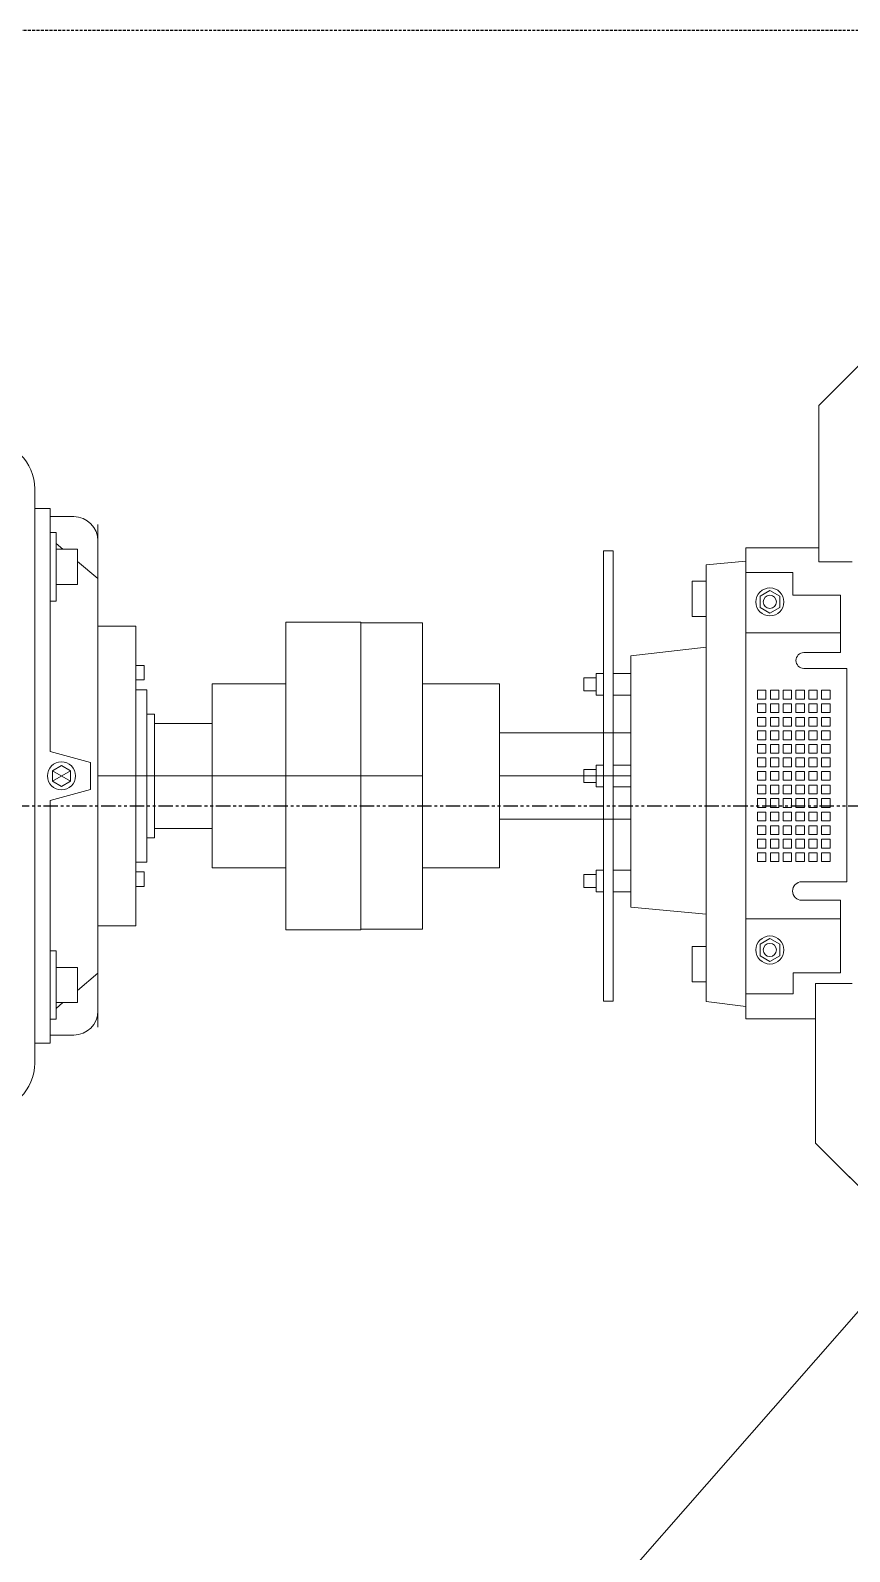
# Model space of a CAD drawing. Header units: inches. Extents: x 0 to 235202, y 0 to 361577.
# Drawn here: x 169617 to 170330, y 130742 to 132065 of the extents above; entities that cross this region are included whole.
import ezdxf
from ezdxf.enums import TextEntityAlignment as Align

# ---------------------------------------------------------------- set-up
doc = ezdxf.new("R2010")
doc.units = ezdxf.units.IN
doc.header["$MEASUREMENT"] = 0
doc.linetypes.add('HIDDEN', pattern=[0.375, 0.25, -0.125])
doc.linetypes.add('PHANTOM2', pattern=[1.25, 0.625, -0.125, 0.125, -0.125, 0.125, -0.125])
doc.layers.add('DIM', color=251, linetype='Continuous', lineweight=0)
for name, color, linetype in [('GRID_TXT45', 4, 'Continuous'), ('M-X-BKGD', 8, 'Continuous'), ('WINDOW ELEV', 3, 'Continuous')]:
    doc.layers.add(name, color=color, linetype=linetype)
doc.styles.add('SIMPLEX', font='simplex.shx')

# ---------------------------------------------------------------- blocks, each defined once
blk = doc.blocks.new('FLOOR PLAN REV 2')
at = {"color": 8, "linetype": 'PHANTOM2', "ltscale": 20}
blk.add_line((100766.6, 231217.3), (74313.2, 231217.3), dxfattribs=at)
at = {"layer": 'DIM', "color": 8, "linetype": 'HIDDEN', "lineweight": 25, "ltscale": 10}
blk.add_line((96826.8, 231892.2), (93826.8, 231892.2), dxfattribs=at)
at = {"layer": 'DIM', "color": 8, "linetype": 'Continuous'}
for p, q in [((95828.5, 231565.9), (95919.6, 231657.1)), ((95828.5, 231565.9), (95828.5, 231429.8)), ((95146.4, 231487.6), (95146.4, 231493.4)), ((95146.4, 231476.1), (95146.4, 231487.6)), ((95146.4, 231243.5), (95146.4, 231476.1)), ((95146.4, 231476.1), (95160, 231476.1)), ((95160, 231264.8), (95160, 231476.1)), ((95180.3, 231469.1), (95160, 231469.1)), ((95201.4, 231462.3), (95201.4, 231039)), ((95160, 231395.6), (95160, 231455.2)), ((95160, 231455.2), (95165, 231455.2)), ((95165, 231455.2), (95165, 231395.6)), ((95201.4, 231024.7), (95201.4, 231448)), ((95165, 231445.8), (95171, 231440.7)), ((95165, 231440.7), (95183.5, 231440.7)), ((95165, 231410.1), (95165, 231440.7)), ((95183.5, 231440.7), (95183.5, 231410.1)), ((95641.2, 231439.4), (95649.6, 231439.4)), ((95641.2, 231047.5), (95641.2, 231439.4)), ((95649.6, 231439.4), (95649.6, 231047.5)), ((95765, 231419), (95765, 231442.1)), ((95765, 231442.1), (95828.5, 231442.1)), ((95183.5, 231430.2), (95201.4, 231415.2)), ((95730.6, 231427.1), (95765, 231430.5)), ((95730.6, 231355.5), (95730.6, 231427.1)), ((95805.8, 231420.4), (95765, 231420.4)), ((95765, 231420.4), (95765, 231419)), ((95805.8, 231400.8), (95805.8, 231420.4)), ((95828.5, 231429.8), (95857.6, 231429.8)), ((95183.5, 231410.1), (95165, 231410.1)), ((95730.6, 231412.9), (95718.3, 231412.9)), ((95718.3, 231412.9), (95718.3, 231382.1)), ((95730.6, 231382.1), (95730.6, 231412.9)), ((95765, 231419), (95765, 231053.7)), ((95165, 231395.6), (95160, 231395.6)), ((95785.9, 231404.9), (95777.3, 231399.9)), ((95777.3, 231399.9), (95777.3, 231390)), ((95794.5, 231399.9), (95785.9, 231404.9)), ((95794.5, 231390), (95794.5, 231399.9)), ((95847.2, 231400.8), (95805.8, 231400.8)), ((95847.2, 231350.8), (95847.2, 231400.8)), ((95718.3, 231382.1), (95730.6, 231382.1)), ((95777.3, 231390), (95785.9, 231385)), ((95785.9, 231385), (95794.5, 231390)), ((95201.4, 231243.5), (95201.4, 231373.8)), ((95201.4, 231373.8), (95234.3, 231373.8)), ((95234.3, 231373.8), (95234.3, 231243.5)), ((95364.9, 231243.5), (95364.9, 231377.3)), ((95364.9, 231377.3), (95430, 231377.3)), ((95430, 231377.3), (95430, 231243.5)), ((95483.8, 231376.7), (95430, 231376.7)), ((95430, 231376.7), (95430, 231243.5)), ((95483.8, 231243.5), (95483.8, 231376.7)), ((95847.2, 231367.9), (95765, 231367.9)), ((95665, 231348), (95730.6, 231355.5)), ((95730.6, 231355.5), (95730.6, 231120.8)), ((95665, 231129.2), (95665, 231348)), ((95815.5, 231350.8), (95847.2, 231350.8)), ((95234.3, 231339.6), (95241.6, 231339.6)), ((95234.3, 231327.1), (95234.3, 231339.6)), ((95241.6, 231339.6), (95241.6, 231327.1)), ((95634.8, 231328.8), (95624.2, 231328.8)), ((95624.2, 231328.8), (95624.2, 231317.4)), ((95634.8, 231332.6), (95641.2, 231332.6)), ((95634.8, 231313.7), (95634.8, 231332.6)), ((95634.8, 231317.4), (95634.8, 231328.8)), ((95641.2, 231332.6), (95641.2, 231313.7)), ((95649.6, 231332.6), (95665, 231332.6)), ((95649.6, 231313.7), (95649.6, 231332.6)), ((95665, 231332.6), (95665, 231313.7)), ((95852.8, 231337), (95815.5, 231337)), ((95852.8, 231151.4), (95852.8, 231337)), ((95241.6, 231327.1), (95234.3, 231327.1)), ((95243.8, 231318.5), (95234.3, 231318.5)), ((95234.3, 231318.5), (95234.3, 231243.5)), ((95243.8, 231243.5), (95243.8, 231318.5)), ((95364.9, 231323.5), (95300.7, 231323.5)), ((95300.7, 231323.5), (95300.7, 231243.5)), ((95364.9, 231243.5), (95364.9, 231323.5)), ((95483.8, 231163.5), (95483.8, 231323.5)), ((95483.8, 231323.5), (95550.8, 231323.5)), ((95550.8, 231323.5), (95550.8, 231163.5)), ((95624.2, 231317.4), (95634.8, 231317.4)), ((95782.5, 231318), (95775.2, 231318)), ((95775.2, 231318), (95775.2, 231310.4)), ((95782.5, 231310.4), (95782.5, 231318)), ((95793.7, 231318), (95786.3, 231318)), ((95786.3, 231318), (95786.3, 231310.4)), ((95793.7, 231310.4), (95793.7, 231318)), ((95804.8, 231318), (95797.5, 231318)), ((95797.5, 231318), (95797.5, 231310.4)), ((95804.8, 231310.4), (95804.8, 231318)), ((95816, 231318), (95808.6, 231318)), ((95808.6, 231318), (95808.6, 231310.4)), ((95816, 231310.4), (95816, 231318)), ((95827.1, 231318), (95819.8, 231318)), ((95819.8, 231318), (95819.8, 231310.4)), ((95827.1, 231310.4), (95827.1, 231318)), ((95838.3, 231318), (95830.9, 231318)), ((95830.9, 231318), (95830.9, 231310.4)), ((95838.3, 231310.4), (95838.3, 231318)), ((95641.2, 231313.7), (95634.8, 231313.7)), ((95665, 231313.7), (95649.6, 231313.7)), ((95775.2, 231310.4), (95782.5, 231310.4)), ((95782.5, 231306.2), (95775.2, 231306.2)), ((95775.2, 231306.2), (95775.2, 231298.6)), ((95782.5, 231298.6), (95782.5, 231306.2)), ((95786.3, 231310.4), (95793.7, 231310.4)), ((95793.7, 231306.2), (95786.3, 231306.2)), ((95786.3, 231306.2), (95786.3, 231298.6)), ((95793.7, 231298.6), (95793.7, 231306.2)), ((95797.5, 231310.4), (95804.8, 231310.4)), ((95804.8, 231306.2), (95797.5, 231306.2)), ((95797.5, 231306.2), (95797.5, 231298.6)), ((95804.8, 231298.6), (95804.8, 231306.2)), ((95808.6, 231310.4), (95816, 231310.4)), ((95816, 231306.2), (95808.6, 231306.2)), ((95808.6, 231306.2), (95808.6, 231298.6)), ((95816, 231298.6), (95816, 231306.2)), ((95819.8, 231310.4), (95827.1, 231310.4)), ((95827.1, 231306.2), (95819.8, 231306.2)), ((95819.8, 231306.2), (95819.8, 231298.6)), ((95827.1, 231298.6), (95827.1, 231306.2)), ((95830.9, 231310.4), (95838.3, 231310.4)), ((95838.3, 231306.2), (95830.9, 231306.2)), ((95830.9, 231306.2), (95830.9, 231298.6)), ((95838.3, 231298.6), (95838.3, 231306.2)), ((95250.7, 231297.2), (95243.8, 231297.2)), ((95243.8, 231297.2), (95243.8, 231243.5)), ((95250.7, 231243.5), (95250.7, 231297.2)), ((95300.7, 231289.1), (95250.7, 231289.1)), ((95250.7, 231289.1), (95250.7, 231243.5)), ((95300.7, 231243.5), (95300.7, 231289.1)), ((95775.2, 231298.6), (95782.5, 231298.6)), ((95782.5, 231294.4), (95775.2, 231294.4)), ((95775.2, 231294.4), (95775.2, 231286.8)), ((95782.5, 231286.8), (95782.5, 231294.4)), ((95786.3, 231298.6), (95793.7, 231298.6)), ((95793.7, 231294.4), (95786.3, 231294.4)), ((95786.3, 231294.4), (95786.3, 231286.8)), ((95793.7, 231286.8), (95793.7, 231294.4)), ((95797.5, 231298.6), (95804.8, 231298.6)), ((95804.8, 231294.4), (95797.5, 231294.4)), ((95797.5, 231294.4), (95797.5, 231286.8)), ((95804.8, 231286.8), (95804.8, 231294.4)), ((95808.6, 231298.6), (95816, 231298.6)), ((95816, 231294.4), (95808.6, 231294.4)), ((95808.6, 231294.4), (95808.6, 231286.8)), ((95816, 231286.8), (95816, 231294.4)), ((95819.8, 231298.6), (95827.1, 231298.6)), ((95827.1, 231294.4), (95819.8, 231294.4)), ((95819.8, 231294.4), (95819.8, 231286.8)), ((95827.1, 231286.8), (95827.1, 231294.4)), ((95830.9, 231298.6), (95838.3, 231298.6)), ((95838.3, 231294.4), (95830.9, 231294.4)), ((95830.9, 231294.4), (95830.9, 231286.8)), ((95838.3, 231286.8), (95838.3, 231294.4)), ((95665, 231281.1), (95550.8, 231281.1)), ((95550.8, 231281.1), (95550.8, 231243.5)), ((95665, 231243.5), (95665, 231281.1)), ((95775.2, 231286.8), (95782.5, 231286.8)), ((95782.5, 231282.6), (95775.2, 231282.6)), ((95775.2, 231282.6), (95775.2, 231275)), ((95775.2, 231275), (95782.5, 231275)), ((95782.5, 231275), (95782.5, 231282.6)), ((95786.3, 231286.8), (95793.7, 231286.8)), ((95793.7, 231282.6), (95786.3, 231282.6)), ((95786.3, 231282.6), (95786.3, 231275)), ((95786.3, 231275), (95793.7, 231275)), ((95793.7, 231275), (95793.7, 231282.6)), ((95797.5, 231286.8), (95804.8, 231286.8)), ((95804.8, 231282.6), (95797.5, 231282.6)), ((95797.5, 231282.6), (95797.5, 231275)), ((95797.5, 231275), (95804.8, 231275)), ((95804.8, 231275), (95804.8, 231282.6)), ((95808.6, 231286.8), (95816, 231286.8)), ((95816, 231282.6), (95808.6, 231282.6)), ((95808.6, 231282.6), (95808.6, 231275)), ((95808.6, 231275), (95816, 231275)), ((95816, 231275), (95816, 231282.6)), ((95819.8, 231286.8), (95827.1, 231286.8)), ((95827.1, 231282.6), (95819.8, 231282.6)), ((95819.8, 231282.6), (95819.8, 231275)), ((95819.8, 231275), (95827.1, 231275)), ((95827.1, 231275), (95827.1, 231282.6)), ((95830.9, 231286.8), (95838.3, 231286.8)), ((95838.3, 231282.6), (95830.9, 231282.6)), ((95830.9, 231282.6), (95830.9, 231275)), ((95830.9, 231275), (95838.3, 231275)), ((95838.3, 231275), (95838.3, 231282.6)), ((95160, 231264.8), (95195, 231255.1)), ((95782.5, 231270.9), (95775.2, 231270.9)), ((95775.2, 231270.9), (95775.2, 231263.2)), ((95775.2, 231263.2), (95782.5, 231263.2)), ((95782.5, 231263.2), (95782.5, 231270.9)), ((95793.7, 231270.9), (95786.3, 231270.9)), ((95786.3, 231270.9), (95786.3, 231263.2)), ((95786.3, 231263.2), (95793.7, 231263.2)), ((95793.7, 231263.2), (95793.7, 231270.9)), ((95804.8, 231270.9), (95797.5, 231270.9)), ((95797.5, 231270.9), (95797.5, 231263.2)), ((95797.5, 231263.2), (95804.8, 231263.2)), ((95804.8, 231263.2), (95804.8, 231270.9)), ((95816, 231270.9), (95808.6, 231270.9)), ((95808.6, 231270.9), (95808.6, 231263.2)), ((95808.6, 231263.2), (95816, 231263.2)), ((95816, 231263.2), (95816, 231270.9)), ((95827.1, 231270.9), (95819.8, 231270.9)), ((95819.8, 231270.9), (95819.8, 231263.2)), ((95819.8, 231263.2), (95827.1, 231263.2)), ((95827.1, 231263.2), (95827.1, 231270.9)), ((95838.3, 231270.9), (95830.9, 231270.9)), ((95830.9, 231270.9), (95830.9, 231263.2)), ((95830.9, 231263.2), (95838.3, 231263.2)), ((95838.3, 231263.2), (95838.3, 231270.9)), ((95169.7, 231252.6), (95161.8, 231248)), ((95161.8, 231248), (95169.7, 231252.6)), ((95177.5, 231248), (95169.7, 231252.6)), ((95169.7, 231252.6), (95177.5, 231248)), ((95195, 231255.1), (95195, 231243.5)), ((95634.8, 231249.2), (95624.2, 231249.2)), ((95624.2, 231249.2), (95624.2, 231237.8)), ((95634.8, 231252.9), (95641.2, 231252.9)), ((95634.8, 231234), (95634.8, 231252.9)), ((95634.8, 231237.8), (95634.8, 231249.2)), ((95641.2, 231252.9), (95641.2, 231234)), ((95649.6, 231252.9), (95665, 231252.9)), ((95649.6, 231234), (95649.6, 231252.9)), ((95665, 231252.9), (95665, 231234)), ((95782.5, 231259.1), (95775.2, 231259.1)), ((95775.2, 231259.1), (95775.2, 231251.5)), ((95775.2, 231251.5), (95782.5, 231251.5)), ((95782.5, 231251.5), (95782.5, 231259.1)), ((95793.7, 231259.1), (95786.3, 231259.1)), ((95786.3, 231259.1), (95786.3, 231251.5)), ((95786.3, 231251.5), (95793.7, 231251.5)), ((95793.7, 231251.5), (95793.7, 231259.1)), ((95804.8, 231259.1), (95797.5, 231259.1)), ((95797.5, 231259.1), (95797.5, 231251.5)), ((95797.5, 231251.5), (95804.8, 231251.5)), ((95804.8, 231251.5), (95804.8, 231259.1)), ((95816, 231259.1), (95808.6, 231259.1)), ((95808.6, 231259.1), (95808.6, 231251.5)), ((95808.6, 231251.5), (95816, 231251.5)), ((95816, 231251.5), (95816, 231259.1)), ((95827.1, 231259.1), (95819.8, 231259.1)), ((95819.8, 231259.1), (95819.8, 231251.5)), ((95819.8, 231251.5), (95827.1, 231251.5)), ((95827.1, 231251.5), (95827.1, 231259.1)), ((95838.3, 231259.1), (95830.9, 231259.1)), ((95830.9, 231259.1), (95830.9, 231251.5)), ((95830.9, 231251.5), (95838.3, 231251.5)), ((95838.3, 231251.5), (95838.3, 231259.1)), ((95146.4, 231243.5), (95146.4, 231010.8)), ((95161.8, 231248), (95177.5, 231238.9)), ((95161.8, 231238.9), (95177.5, 231248)), ((95161.8, 231248), (95161.8, 231238.9)), ((95161.8, 231238.9), (95161.8, 231248)), ((95161.8, 231238.9), (95169.7, 231234.4)), ((95169.7, 231234.4), (95161.8, 231238.9)), ((95169.7, 231234.4), (95177.5, 231238.9)), ((95177.5, 231238.9), (95169.7, 231234.4)), ((95177.5, 231238.9), (95177.5, 231248)), ((95177.5, 231248), (95177.5, 231238.9)), ((95195, 231231.8), (95195, 231243.5)), ((95234.3, 231243.5), (95201.4, 231243.5)), ((95201.4, 231243.5), (95201.4, 231113.1)), ((95234.3, 231243.5), (95201.4, 231243.5)), ((95234.3, 231243.5), (95243.8, 231243.5)), ((95234.3, 231168.4), (95234.3, 231243.5)), ((95234.3, 231113.1), (95234.3, 231243.5)), ((95234.3, 231243.5), (95243.8, 231243.5)), ((95243.8, 231243.5), (95250.7, 231243.5)), ((95243.8, 231189.7), (95243.8, 231243.5)), ((95243.8, 231243.5), (95243.8, 231168.4)), ((95243.8, 231243.5), (95250.7, 231243.5)), ((95250.7, 231243.5), (95300.7, 231243.5)), ((95250.7, 231197.8), (95250.7, 231243.5)), ((95250.7, 231243.5), (95250.7, 231189.7)), ((95250.7, 231243.5), (95300.7, 231243.5)), ((95300.7, 231243.5), (95364.9, 231243.5)), ((95300.7, 231163.5), (95300.7, 231243.5)), ((95300.7, 231243.5), (95300.7, 231197.8)), ((95300.7, 231243.5), (95364.9, 231243.5)), ((95364.9, 231243.5), (95364.9, 231163.5)), ((95430, 231243.5), (95364.9, 231243.5)), ((95364.9, 231243.5), (95364.9, 231109.6)), ((95430, 231243.5), (95364.9, 231243.5)), ((95430, 231109.6), (95430, 231243.5)), ((95430, 231110.2), (95430, 231243.5)), ((95430, 231243.5), (95483.8, 231243.5)), ((95430, 231243.5), (95483.8, 231243.5)), ((95483.8, 231243.5), (95483.8, 231110.2)), ((96266.6, 231238.6), (95536.1, 230404.6)), ((95550.8, 231205.9), (95550.8, 231243.5)), ((95550.8, 231243.5), (95665, 231243.5)), ((95550.8, 231243.5), (95665, 231243.5)), ((95624.2, 231237.8), (95634.8, 231237.8)), ((95665, 231243.5), (95665, 231205.9)), ((95775.2, 231247.3), (95782.5, 231247.3)), ((95775.2, 231239.7), (95775.2, 231247.3)), ((95782.5, 231239.7), (95775.2, 231239.7)), ((95775.2, 231235.5), (95782.5, 231235.5)), ((95775.2, 231227.9), (95775.2, 231235.5)), ((95782.5, 231247.3), (95782.5, 231239.7)), ((95782.5, 231235.5), (95782.5, 231227.9)), ((95786.3, 231247.3), (95793.7, 231247.3)), ((95786.3, 231239.7), (95786.3, 231247.3)), ((95793.7, 231239.7), (95786.3, 231239.7)), ((95786.3, 231235.5), (95793.7, 231235.5)), ((95786.3, 231227.9), (95786.3, 231235.5)), ((95793.7, 231247.3), (95793.7, 231239.7)), ((95793.7, 231235.5), (95793.7, 231227.9)), ((95797.5, 231247.3), (95804.8, 231247.3)), ((95797.5, 231239.7), (95797.5, 231247.3)), ((95804.8, 231239.7), (95797.5, 231239.7)), ((95797.5, 231235.5), (95804.8, 231235.5)), ((95797.5, 231227.9), (95797.5, 231235.5)), ((95804.8, 231247.3), (95804.8, 231239.7)), ((95804.8, 231235.5), (95804.8, 231227.9)), ((95808.6, 231247.3), (95816, 231247.3)), ((95808.6, 231239.7), (95808.6, 231247.3)), ((95816, 231239.7), (95808.6, 231239.7)), ((95808.6, 231235.5), (95816, 231235.5)), ((95808.6, 231227.9), (95808.6, 231235.5)), ((95816, 231247.3), (95816, 231239.7)), ((95816, 231235.5), (95816, 231227.9)), ((95819.8, 231247.3), (95827.1, 231247.3)), ((95819.8, 231239.7), (95819.8, 231247.3)), ((95827.1, 231239.7), (95819.8, 231239.7)), ((95819.8, 231235.5), (95827.1, 231235.5)), ((95819.8, 231227.9), (95819.8, 231235.5)), ((95827.1, 231247.3), (95827.1, 231239.7)), ((95827.1, 231235.5), (95827.1, 231227.9)), ((95830.9, 231247.3), (95838.3, 231247.3)), ((95830.9, 231239.7), (95830.9, 231247.3)), ((95838.3, 231239.7), (95830.9, 231239.7)), ((95830.9, 231235.5), (95838.3, 231235.5)), ((95830.9, 231227.9), (95830.9, 231235.5)), ((95838.3, 231247.3), (95838.3, 231239.7)), ((95838.3, 231235.5), (95838.3, 231227.9)), ((95160, 231222.1), (95195, 231231.8)), ((95160, 231222.1), (95160, 231010.8)), ((95641.2, 231234), (95634.8, 231234)), ((95665, 231234), (95649.6, 231234)), ((95782.5, 231227.9), (95775.2, 231227.9)), ((95775.2, 231223.7), (95782.5, 231223.7)), ((95775.2, 231216.1), (95775.2, 231223.7)), ((95782.5, 231223.7), (95782.5, 231216.1)), ((95793.7, 231227.9), (95786.3, 231227.9)), ((95786.3, 231223.7), (95793.7, 231223.7)), ((95786.3, 231216.1), (95786.3, 231223.7)), ((95793.7, 231223.7), (95793.7, 231216.1)), ((95804.8, 231227.9), (95797.5, 231227.9)), ((95797.5, 231223.7), (95804.8, 231223.7)), ((95797.5, 231216.1), (95797.5, 231223.7)), ((95804.8, 231223.7), (95804.8, 231216.1)), ((95816, 231227.9), (95808.6, 231227.9)), ((95808.6, 231223.7), (95816, 231223.7)), ((95808.6, 231216.1), (95808.6, 231223.7)), ((95816, 231223.7), (95816, 231216.1)), ((95827.1, 231227.9), (95819.8, 231227.9)), ((95819.8, 231223.7), (95827.1, 231223.7)), ((95819.8, 231216.1), (95819.8, 231223.7)), ((95827.1, 231223.7), (95827.1, 231216.1)), ((95838.3, 231227.9), (95830.9, 231227.9)), ((95830.9, 231223.7), (95838.3, 231223.7)), ((95830.9, 231216.1), (95830.9, 231223.7)), ((95838.3, 231223.7), (95838.3, 231216.1)), ((95782.5, 231216.1), (95775.2, 231216.1)), ((95775.2, 231211.9), (95782.5, 231211.9)), ((95775.2, 231204.3), (95775.2, 231211.9)), ((95782.5, 231211.9), (95782.5, 231204.3)), ((95793.7, 231216.1), (95786.3, 231216.1)), ((95786.3, 231211.9), (95793.7, 231211.9)), ((95786.3, 231204.3), (95786.3, 231211.9)), ((95793.7, 231211.9), (95793.7, 231204.3)), ((95804.8, 231216.1), (95797.5, 231216.1)), ((95797.5, 231211.9), (95804.8, 231211.9)), ((95797.5, 231204.3), (95797.5, 231211.9)), ((95804.8, 231211.9), (95804.8, 231204.3)), ((95816, 231216.1), (95808.6, 231216.1)), ((95808.6, 231211.9), (95816, 231211.9)), ((95808.6, 231204.3), (95808.6, 231211.9)), ((95816, 231211.9), (95816, 231204.3)), ((95827.1, 231216.1), (95819.8, 231216.1)), ((95819.8, 231211.9), (95827.1, 231211.9)), ((95819.8, 231204.3), (95819.8, 231211.9)), ((95827.1, 231211.9), (95827.1, 231204.3)), ((95838.3, 231216.1), (95830.9, 231216.1)), ((95830.9, 231211.9), (95838.3, 231211.9)), ((95830.9, 231204.3), (95830.9, 231211.9)), ((95838.3, 231211.9), (95838.3, 231204.3)), ((95300.7, 231197.8), (95250.7, 231197.8)), ((95665, 231205.9), (95550.8, 231205.9)), ((95782.5, 231204.3), (95775.2, 231204.3)), ((95775.2, 231200.1), (95782.5, 231200.1)), ((95775.2, 231192.5), (95775.2, 231200.1)), ((95782.5, 231200.1), (95782.5, 231192.5)), ((95793.7, 231204.3), (95786.3, 231204.3)), ((95786.3, 231200.1), (95793.7, 231200.1)), ((95786.3, 231192.5), (95786.3, 231200.1)), ((95793.7, 231200.1), (95793.7, 231192.5)), ((95804.8, 231204.3), (95797.5, 231204.3)), ((95797.5, 231200.1), (95804.8, 231200.1)), ((95797.5, 231192.5), (95797.5, 231200.1)), ((95804.8, 231200.1), (95804.8, 231192.5)), ((95816, 231204.3), (95808.6, 231204.3)), ((95808.6, 231200.1), (95816, 231200.1)), ((95808.6, 231192.5), (95808.6, 231200.1)), ((95816, 231200.1), (95816, 231192.5)), ((95827.1, 231204.3), (95819.8, 231204.3)), ((95819.8, 231200.1), (95827.1, 231200.1)), ((95819.8, 231192.5), (95819.8, 231200.1)), ((95827.1, 231200.1), (95827.1, 231192.5)), ((95838.3, 231204.3), (95830.9, 231204.3)), ((95830.9, 231200.1), (95838.3, 231200.1)), ((95830.9, 231192.5), (95830.9, 231200.1)), ((95838.3, 231200.1), (95838.3, 231192.5)), ((95250.7, 231189.7), (95243.8, 231189.7)), ((95782.5, 231192.5), (95775.2, 231192.5)), ((95775.2, 231188.3), (95782.5, 231188.3)), ((95775.2, 231180.7), (95775.2, 231188.3)), ((95782.5, 231188.3), (95782.5, 231180.7)), ((95793.7, 231192.5), (95786.3, 231192.5)), ((95786.3, 231188.3), (95793.7, 231188.3)), ((95786.3, 231180.7), (95786.3, 231188.3)), ((95793.7, 231188.3), (95793.7, 231180.7)), ((95804.8, 231192.5), (95797.5, 231192.5)), ((95797.5, 231188.3), (95804.8, 231188.3)), ((95797.5, 231180.7), (95797.5, 231188.3)), ((95804.8, 231188.3), (95804.8, 231180.7)), ((95816, 231192.5), (95808.6, 231192.5)), ((95808.6, 231188.3), (95816, 231188.3)), ((95808.6, 231180.7), (95808.6, 231188.3)), ((95816, 231188.3), (95816, 231180.7)), ((95827.1, 231192.5), (95819.8, 231192.5)), ((95819.8, 231188.3), (95827.1, 231188.3)), ((95819.8, 231180.7), (95819.8, 231188.3)), ((95827.1, 231188.3), (95827.1, 231180.7)), ((95838.3, 231192.5), (95830.9, 231192.5)), ((95830.9, 231188.3), (95838.3, 231188.3)), ((95830.9, 231180.7), (95830.9, 231188.3)), ((95838.3, 231188.3), (95838.3, 231180.7)), ((95782.5, 231180.7), (95775.2, 231180.7)), ((95775.2, 231176.5), (95782.5, 231176.5)), ((95775.2, 231168.9), (95775.2, 231176.5)), ((95782.5, 231168.9), (95775.2, 231168.9)), ((95782.5, 231176.5), (95782.5, 231168.9)), ((95793.7, 231180.7), (95786.3, 231180.7)), ((95786.3, 231176.5), (95793.7, 231176.5)), ((95786.3, 231168.9), (95786.3, 231176.5)), ((95793.7, 231168.9), (95786.3, 231168.9)), ((95793.7, 231176.5), (95793.7, 231168.9)), ((95804.8, 231180.7), (95797.5, 231180.7)), ((95797.5, 231176.5), (95804.8, 231176.5)), ((95797.5, 231168.9), (95797.5, 231176.5)), ((95804.8, 231168.9), (95797.5, 231168.9)), ((95804.8, 231176.5), (95804.8, 231168.9)), ((95816, 231180.7), (95808.6, 231180.7)), ((95808.6, 231176.5), (95816, 231176.5)), ((95808.6, 231168.9), (95808.6, 231176.5)), ((95816, 231168.9), (95808.6, 231168.9)), ((95816, 231176.5), (95816, 231168.9)), ((95827.1, 231180.7), (95819.8, 231180.7)), ((95819.8, 231176.5), (95827.1, 231176.5)), ((95819.8, 231168.9), (95819.8, 231176.5)), ((95827.1, 231168.9), (95819.8, 231168.9)), ((95827.1, 231176.5), (95827.1, 231168.9)), ((95838.3, 231180.7), (95830.9, 231180.7)), ((95830.9, 231176.5), (95838.3, 231176.5)), ((95830.9, 231168.9), (95830.9, 231176.5)), ((95838.3, 231168.9), (95830.9, 231168.9)), ((95838.3, 231176.5), (95838.3, 231168.9)), ((95243.8, 231168.4), (95234.3, 231168.4)), ((95241.6, 231159.9), (95234.3, 231159.9)), ((95234.3, 231159.9), (95234.3, 231147.3)), ((95241.6, 231147.3), (95241.6, 231159.9)), ((95364.9, 231163.5), (95300.7, 231163.5)), ((95550.8, 231163.5), (95483.8, 231163.5)), ((95634.8, 231157.6), (95624.2, 231157.6)), ((95624.2, 231157.6), (95624.2, 231146.3)), ((95634.8, 231161.4), (95641.2, 231161.4)), ((95634.8, 231142.5), (95634.8, 231161.4)), ((95634.8, 231146.3), (95634.8, 231157.6)), ((95641.2, 231161.4), (95641.2, 231142.5)), ((95649.6, 231161.4), (95665, 231161.4)), ((95649.6, 231142.5), (95649.6, 231161.4)), ((95665, 231161.4), (95665, 231142.5)), ((95234.3, 231147.3), (95241.6, 231147.3)), ((95624.2, 231146.3), (95634.8, 231146.3)), ((95641.2, 231142.5), (95634.8, 231142.5)), ((95665, 231142.5), (95649.6, 231142.5)), ((95813.7, 231151.4), (95852.8, 231151.4)), ((95730.6, 231123.3), (95665, 231129.2)), ((95847.2, 231135.3), (95813.7, 231135.3)), ((95847.2, 231072), (95847.2, 231135.3)), ((95730.6, 231047.3), (95730.6, 231123.3)), ((95847.2, 231119.1), (95765, 231119.1)), ((95201.4, 231113.1), (95234.3, 231113.1)), ((95364.9, 231109.6), (95430, 231109.6)), ((95483.8, 231110.2), (95430, 231110.2)), ((95165, 231091.3), (95160, 231091.3)), ((95160, 231091.3), (95160, 231031.8)), ((95165, 231031.8), (95165, 231091.3)), ((95718.3, 231064.4), (95718.3, 231095.1)), ((95718.3, 231095.1), (95730.6, 231095.1)), ((95730.6, 231095.1), (95730.6, 231064.4)), ((95777.3, 231097), (95785.9, 231101.9)), ((95777.3, 231087), (95777.3, 231097)), ((95785.9, 231101.9), (95794.5, 231097)), ((95794.5, 231097), (95794.5, 231087)), ((95183.5, 231076.8), (95165, 231076.8)), ((95165, 231076.8), (95165, 231046.3)), ((95183.5, 231046.3), (95183.5, 231076.8)), ((95785.9, 231082.1), (95777.3, 231087)), ((95794.5, 231087), (95785.9, 231082.1)), ((95183.5, 231056.7), (95201.4, 231071.8)), ((95730.6, 231064.4), (95718.3, 231064.4)), ((95806.1, 231053.7), (95806.1, 231072)), ((95806.1, 231072), (95847.2, 231072)), ((95857.6, 231062.9), (95825.6, 231062.9)), ((95825.6, 231062.9), (95825.6, 230923.9)), ((95765, 231053.7), (95765, 231032.1)), ((95765, 231053.7), (95806.1, 231053.7)), ((95165, 231041.2), (95171, 231046.3)), ((95165, 231046.3), (95183.5, 231046.3)), ((95649.6, 231047.5), (95641.2, 231047.5)), ((95765, 231042.9), (95730.6, 231047.3)), ((95160, 231031.8), (95165, 231031.8)), ((95765, 231032.1), (95825.6, 231032.1)), ((95146.4, 231010.8), (95160, 231010.8)), ((95146.4, 231010.8), (95146.4, 230999.3)), ((95180.3, 231017.9), (95160, 231017.9)), ((95146.4, 230999.3), (95146.4, 230993.6)), ((95825.6, 230923.9), (95919.6, 230829.8)), ((95828.5, 230921.1), (95919.6, 230829.8))]:
    blk.add_line(p, q, dxfattribs=at)
for centre, radius in [((95785.9, 231394.9), 12.2), ((95785.9, 231394.9), 5.74), ((95169.7, 231243.5), 12.2), ((95169.7, 231243.5), 12.2), ((95785.9, 231092), 12.2), ((95785.9, 231092), 5.74)]:
    blk.add_circle(centre, radius, dxfattribs=at)
for centre, radius, start, end in [((95104.5, 231493.4), 41.9, 0, 90), ((95180.3, 231448), 21.1, 0, 90), ((95815.5, 231343.9), 6.9, 90, 270), ((95813.7, 231143.3), 8.06, 90, 270), ((95180.3, 231039), 21.1, 270, 0), ((95104.5, 230993.6), 41.9, 270, 360)]:
    blk.add_arc(centre, radius, start, end, dxfattribs=at)
at = {"layer": 'GRID_TXT45', "color": 8, "style": 'SIMPLEX'}
for p in [(53803.1, 233267.6), (53803.1, 227018.5), (53803.1, 220768)]:
    blk.add_attdef('GRD_TXT', text='', height=450, rotation=180, dxfattribs=at).set_placement(p, align=Align.MIDDLE_CENTER)
blk = doc.blocks.new('PLAN REV 1')
at = {"layer": 'WINDOW ELEV', "color": 1}
blk.add_blockref('FLOOR PLAN REV 2', (115854.5, -22751.9), dxfattribs=at)

msp = doc.modelspace()

# ---------------------------------------------------------------- block references
at = {"layer": 'M-X-BKGD', "color": 8}
msp.add_blockref('PLAN REV 1', (-41380, -77074.9), dxfattribs=at)

doc.saveas('drawing.dxf')
